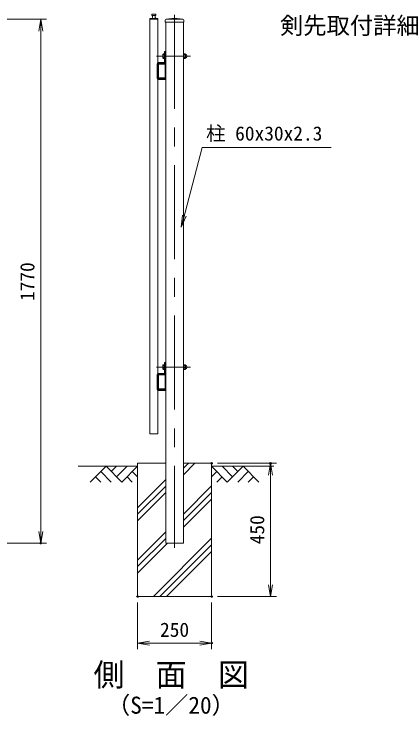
# Model space of a CAD drawing. Units: millimetres at full size. Extents: x -4200 to 4200, y -2970 to 2970.
# Drawn here: x -663 to 657, y -984 to 1386 of the extents above; entities that cross this region are included whole.
import ezdxf
from ezdxf.enums import TextEntityAlignment as Align

# ---------------------------------------------------------------- set-up
doc = ezdxf.new("R2010")
doc.units = ezdxf.units.MM
doc.header["$LTSCALE"] = 10
doc.header["$PDMODE"] = 32
doc.header["$PDSIZE"] = 5
doc.linetypes.add('USER1', pattern=[50.8, 31.75, -6.35, 6.35, -6.35])
for name, color, linetype, lineweight in [('0-0_D-STR1', 1, 'Continuous', 18), ('0-1_D-BMK', 2, 'USER1', 13), ('0-2_D-BGD', 7, 'Continuous', 18), ('0-3_D-STR4', 7, 'Continuous', 18), ('0-4_D-DCR-HCH', 7, 'Continuous', 13), ('0-5_D-STR3', 3, 'Continuous', 13), ('0-6_D-STR-DIM', 7, 'Continuous', 13), ('0-7_0', 7, 'Continuous', 18), ('0-9_D-TTL-TXT', 7, 'Continuous', 18), ('0-A_D-STR-TXT', 7, 'Continuous', 13)]:
    doc.layers.add(name, color=color, linetype=linetype, lineweight=lineweight)
doc.layers.add('0-8_Defpoints', color=253, linetype='Continuous')
doc.styles.add('ＭＳ ゴシック', font='')
doc.styles.get('ＭＳ ゴシック').set_extended_font_data('MS Gothic')

# ---------------------------------------------------------------- blocks, each defined once
blk = doc.blocks.new('_Open')
at = {"layer": '0-7_0'}
blk.add_line((-10, 1.667), (0, 0), dxfattribs=at)
blk.add_lwpolyline([(-10, -1.667), (0, 0), (-10, 0)], dxfattribs=at)

msp = doc.modelspace()

# ---------------------------------------------------------------- linework, layer by layer
at = {"layer": '0-0_D-STR1'}
for p, q in [((-184.26, 1381.2), (-198.26, 1381.2)), ((-196.26, 1381.2), (-196.26, 1374.2)), ((-186.26, 1381.2), (-186.26, 1374.2)), ((-184.26, 1386.2), (-184.26, 1381.2)), ((-205.26, 1371.2), (-205.26, -31.1)), ((-177.26, 1371.2), (-205.26, 1371.2)), ((-205.26, 1368.9), (-177.26, 1368.9)), ((-177.26, 1371.2), (-177.26, 1221.83)), ((-152.51, 1365.9), (-152.51, 1358.9)), ((-152.51, 1358.9), (-90.01, 1358.9)), ((-151.26, 1358.9), (-151.26, -401.1)), ((-121.26, 1371.9), (-149.51, 1368.9)), ((-149.51, 1368.9), (-93.01, 1368.9)), ((-121.26, 1371.9), (-93.01, 1368.9)), ((-91.26, -401.1), (-91.26, 1358.9)), ((-90.01, 1365.9), (-90.01, 1358.9)), ((-177.26, 1216.81), (-177.26, 1171)), ((-175.66, 1216.8), (-175.66, 1171)), ((-153.71, 1218.9), (-175.16, 1218.9)), ((-153.71, 1217.3), (-175.16, 1217.3)), ((-152.86, 1171), (-152.86, 1216.45)), ((-151.26, 1171), (-151.26, 1216.45)), ((-177.26, 1164.98), (-177.26, 171.83)), ((-175.16, 1170.5), (-153.36, 1170.5)), ((-175.16, 1168.9), (-153.36, 1168.9)), ((-177.26, 166.81), (-177.26, 119.5)), ((-175.66, 166.8), (-175.66, 121)), ((-153.71, 168.9), (-175.16, 168.9)), ((-153.71, 167.3), (-175.16, 167.3)), ((-152.86, 121), (-152.86, 166.45)), ((-151.26, 121), (-151.26, 166.45)), ((-175.16, 120.5), (-153.36, 120.5)), ((-175.16, 118.9), (-153.36, 118.9)), ((-177.26, 114.98), (-177.26, -31.1)), ((-205.26, -31.1), (-177.26, -31.1)), ((-151.26, -401.1), (-91.26, -401.1))]:
    msp.add_line(p, q, dxfattribs=at)
msp.add_lwpolyline([(-184.26, 1386.2), (-198.26, 1386.2), (-198.26, 1381.2)], dxfattribs=at)
for centre, radius, start, end in [((-199.26, 1374.2), 3, 270, 0), ((-183.26, 1374.2), 3, 179.99992, 270), ((-149.51, 1365.9), 3, 90, 180), ((-93.01, 1365.9), 3, 0, 90), ((-175.16, 1216.8), 2.1, 90, 180.00049), ((-175.16, 1216.8), 0.5, 90, 179.99992), ((-153.71, 1216.45), 2.45, 0, 90.00001), ((-153.71, 1216.45), 0.85, 0, 90.00002), ((-175.16, 1171), 2.1, 180.00029, 270), ((-175.16, 1171), 0.5, 179.99992, 270), ((-153.36, 1171), 0.5, 270, 0.00043), ((-153.36, 1171), 2.1, 270, 0.0003), ((-175.16, 166.8), 2.1, 90, 180.00049), ((-175.16, 166.8), 0.5, 90, 179.99992), ((-153.71, 166.45), 2.45, 0, 90.00001), ((-153.71, 166.45), 0.85, 0, 90.00002), ((-175.16, 121), 2.1, 180.00029, 270), ((-175.16, 121), 0.5, 179.99992, 270), ((-153.36, 121), 0.5, 270, 0.00043), ((-153.36, 121), 2.1, 270, 0.0003)]:
    msp.add_arc(centre, radius, start, end, dxfattribs=at)
at = {"layer": '0-1_D-BMK'}
for p, q in [((-121.26, 1383.9), (-121.26, -416.1)), ((-181.85, 1243.9), (-67.81, 1243.9)), ((-181.85, 193.9), (-67.81, 193.9))]:
    msp.add_line(p, q, dxfattribs=at)
at = {"layer": '0-2_D-BGD'}
for p, q in [((-246.26, -141.1), (-446.26, -141.1)), ((3.74, -141.1), (213.74, -141.1))]:
    msp.add_line(p, q, dxfattribs=at)
at = {"layer": '0-3_D-STR4'}
for p, q in [((-246.26, -131.1), (-246.26, -581.1)), ((-151.26, -131.1), (-246.26, -131.1)), ((3.74, -131.1), (-91.26, -131.1)), ((3.74, -131.1), (3.74, -581.1)), ((3.74, -581.1), (-246.26, -581.1))]:
    msp.add_line(p, q, dxfattribs=at)
at = {"layer": '0-4_D-DCR-HCH'}
for p, q in [((-352.68, -141.1), (-405.89, -194.31)), ((-352.68, -141.1), (-299.47, -194.31)), ((-334.94, -158.83), (-317.21, -141.1)), ((-317.21, -176.57), (-281.73, -141.1)), ((-299.47, -194.31), (-246.26, -141.1)), ((-91.26, -170.11), (-52.24, -131.1)), ((-91.26, -148.02), (-74.33, -131.1)), ((56.96, -194.31), (3.74, -141.1)), ((74.69, -176.57), (39.22, -141.1)), ((110.17, -141.1), (56.96, -194.31)), ((92.52, -158.93), (74.69, -141.1)), ((110.17, -141.1), (163.38, -194.31)), ((-370.42, -158.83), (-334.78, -194.31)), ((-263.99, -158.83), (-246.26, -176.49)), ((21.48, -158.83), (3.74, -176.49)), ((127.91, -158.83), (92.27, -194.31)), ((-388.15, -176.57), (-370.34, -194.31)), ((-281.73, -176.57), (-263.91, -194.31)), ((-246.26, -280.92), (-151.26, -185.92)), ((39.22, -176.57), (21.4, -194.31)), ((145.64, -176.57), (127.82, -194.31)), ((-246.26, -303.02), (-151.26, -208.02)), ((-91.26, -302.7), (3.74, -207.7)), ((-246.26, -325.11), (-151.26, -230.11)), ((-91.26, -324.79), (3.74, -229.79)), ((-91.26, -346.89), (3.74, -251.89)), ((-246.26, -457.7), (-151.26, -362.7)), ((-246.26, -479.79), (-151.26, -384.79)), ((-246.26, -501.89), (-145.46, -401.1)), ((-192.88, -581.1), (3.74, -384.47)), ((-170.78, -581.1), (3.74, -406.57)), ((-148.68, -581.1), (3.74, -428.67))]:
    msp.add_line(p, q, dxfattribs=at)
at = {"layer": '0-5_D-STR3'}
for p, q in [((-154.96, 1259.9), (-154.96, 1223.7)), ((-151.76, 1259.9), (-154.96, 1259.9)), ((-151.76, 1259.9), (-151.76, 1223.7)), ((-160.46, 1250.14), (-160.46, 1237.79)), ((-159.46, 1252), (-154.96, 1252)), ((-159.46, 1247.95), (-154.96, 1247.95)), ((-159.46, 1239.85), (-154.96, 1239.85)), ((-159.46, 1235.8), (-154.96, 1235.8)), ((-154.96, 1252), (-154.96, 1235.8)), ((-151.26, 1247.9), (-151.76, 1247.9)), ((-151.26, 1239.9), (-151.76, 1239.9)), ((-91.26, 1250.08), (-91.26, 1237.73)), ((-91.26, 1250.08), (-91.26, 1237.73)), ((-90.26, 1251.94), (-85.76, 1251.94)), ((-85.76, 1247.89), (-90.26, 1247.89)), ((-85.76, 1239.79), (-90.26, 1239.79)), ((-90.26, 1235.74), (-85.76, 1235.74)), ((-84.76, 1250.08), (-84.76, 1237.73)), ((-84.76, 1250.08), (-84.76, 1237.73)), ((-180.46, 1217.3), (-180.46, 1169.5)), ((-177.26, 1217.31), (-177.26, 1169.51)), ((-156.56, 1222.1), (-175.66, 1222.1)), ((-156.06, 1218.9), (-175.16, 1218.9)), ((-152.26, 1167.9), (-175.66, 1167.9)), ((-152.26, 1164.7), (-175.66, 1164.7)), ((-152.26, 1167.9), (-152.26, 1164.7)), ((-160.46, 200.14), (-160.46, 187.79)), ((-159.46, 202), (-154.96, 202)), ((-159.46, 197.95), (-154.96, 197.95)), ((-159.46, 189.85), (-154.96, 189.85)), ((-154.96, 209.9), (-154.96, 173.7)), ((-151.76, 209.9), (-154.96, 209.9)), ((-154.96, 202), (-154.96, 185.8)), ((-151.76, 209.9), (-151.76, 173.7)), ((-151.26, 197.9), (-151.76, 197.9)), ((-151.26, 189.9), (-151.76, 189.9)), ((-91.26, 200.08), (-91.26, 187.73)), ((-91.26, 200.08), (-91.26, 187.73)), ((-90.26, 201.94), (-85.76, 201.94)), ((-85.76, 197.89), (-90.26, 197.89)), ((-85.76, 189.79), (-90.26, 189.79)), ((-84.76, 200.08), (-84.76, 187.73)), ((-84.76, 200.08), (-84.76, 187.73)), ((-180.46, 167.3), (-180.46, 119.5)), ((-177.26, 167.3), (-177.26, 119.5)), ((-156.56, 172.1), (-175.66, 172.1)), ((-156.06, 168.9), (-175.16, 168.9)), ((-159.46, 185.8), (-154.96, 185.8)), ((-90.26, 185.74), (-85.76, 185.74)), ((-152.26, 117.9), (-175.66, 117.9)), ((-152.26, 114.7), (-175.66, 114.7)), ((-152.26, 117.9), (-152.26, 114.7))]:
    msp.add_line(p, q, dxfattribs=at)
for centre, radius, start, end in [((-157.92, 1249.98), 2.54, 127.21089, 232.78911), ((-157.91, 1237.83), 2.55, 127.42505, 232.57495), ((-151.75, 1243.9), 8.7, 152.26063, 207.73937), ((-88.72, 1249.92), 2.54, 127.21089, 232.78911), ((-88.71, 1237.77), 2.55, 127.42505, 232.57495), ((-82.55, 1243.84), 8.7, 152.26063, 207.73937), ((-93.46, 1243.84), 8.7, 332.26063, 27.73937), ((-87.31, 1237.77), 2.55, 307.42505, 52.57495), ((-87.29, 1249.92), 2.54, 307.21089, 52.78911), ((-84.38, 1250.79), 0.5, 189.83916, 262.83194), ((-84.38, 1236.9), 0.5, 97.16806, 163.42019), ((-85.26, 1243.84), 6.5, 277.16806, 82.83194), ((-175.66, 1217.3), 4.8, 90, 180), ((-175.66, 1217.3), 1.6, 90, 180), ((-156.56, 1223.7), 1.6, 270, 0), ((-156.56, 1223.7), 4.8, 270, 0), ((-175.66, 1169.5), 4.8, 180, 270), ((-175.66, 1169.5), 1.6, 180, 270), ((-157.92, 199.98), 2.54, 127.21089, 232.78911), ((-157.91, 187.83), 2.55, 127.42505, 232.57495), ((-151.75, 193.9), 8.7, 152.26063, 207.73937), ((-88.72, 199.92), 2.54, 127.21089, 232.78911), ((-88.71, 187.77), 2.55, 127.42505, 232.57495), ((-82.55, 193.84), 8.7, 152.26063, 207.73937), ((-93.46, 193.84), 8.7, 332.26063, 27.73937), ((-87.31, 187.77), 2.55, 307.42505, 52.57495), ((-87.29, 199.92), 2.54, 307.21089, 52.78911), ((-84.38, 200.79), 0.5, 189.83916, 262.83194), ((-85.26, 193.84), 6.5, 277.16806, 82.83194), ((-175.66, 167.3), 4.8, 90, 180), ((-175.66, 167.3), 1.6, 90, 180), ((-156.56, 173.7), 1.6, 270, 0), ((-156.56, 173.7), 4.8, 270, 0), ((-84.38, 186.9), 0.5, 97.16806, 163.42019), ((-175.66, 119.5), 4.8, 180, 270), ((-175.66, 119.5), 1.6, 180, 270)]:
    msp.add_arc(centre, radius, start, end, dxfattribs=at)
at = {"layer": '0-6_D-STR-DIM'}
for p, q in [((-1104.28, 1368.9), (-553.28, 1368.9)), ((-573.28, 1368.9), (-573.28, -401.1)), ((23.74, -131.1), (222.76, -131.1)), ((202.76, -581.1), (202.76, -131.1)), ((-1240.78, -401.1), (-553.28, -401.1)), ((23.74, -581.1), (222.76, -581.1)), ((-246.26, -601.1), (-246.26, -758.41)), ((3.74, -601.1), (3.74, -758.41)), ((-246.26, -738.41), (3.74, -738.41))]:
    msp.add_line(p, q, dxfattribs=at)
at = {"layer": '0-8_Defpoints'}
for p in [(3.74, -131.1), (202.76, -131.1), (-573.28, -401.1), (-246.26, -581.1), (3.74, -581.1), (3.74, -581.1), (3.74, -738.41)]:
    msp.add_point(p, dxfattribs=at)
at = {"layer": '0-A_D-STR-TXT'}
msp.add_lwpolyline([(407.18, 935.75), (-27.51, 935.75), (-97.86, 668.84)], dxfattribs=at)

# ---------------------------------------------------------------- block references
at = {"layer": '0-6_D-STR-DIM', "xscale": 4, "yscale": 4}
for p, rotation in [((-573.28, 1368.9), 90), ((202.76, -131.1), 90), ((-573.28, -401.1), 270), ((202.76, -581.1), 270), ((-246.26, -738.41), 180)]:
    msp.add_blockref('_Open', p, dxfattribs=dict(at, rotation=rotation))
msp.add_blockref('_Open', (3.74, -738.41), dxfattribs=at)
at = {"layer": '0-A_D-STR-TXT', "xscale": 4, "yscale": 4, "rotation": 255.23423}
msp.add_blockref('_Open', (-98.37, 666.91), dxfattribs=at)

# ---------------------------------------------------------------- texts
at = {"layer": '0-6_D-STR-DIM', "style": 'ＭＳ ゴシック'}
for s, p in [('1770', (-580.02, 416.98)), ('450', (196.01, -404.6))]:
    msp.add_text(s, height=48.09, rotation=90, dxfattribs=at).set_placement(p, align=Align.BOTTOM_LEFT)
msp.add_text('250', height=48.09, dxfattribs=at).set_placement((-170.27, -731.66), align=Align.BOTTOM_LEFT)
at = {"layer": '0-9_D-TTL-TXT', "style": 'ＭＳ ゴシック'}
for s, height, p in [('剣先取付詳細', 57.7, (234.79, 1301.23)), ('側\u3000面\u3000図', 76.98, (-395.14, -906.66)), ('（S=1／20）', 57.7, (-349.66, -994.12))]:
    msp.add_text(s, height=height, dxfattribs=at).set_placement(p, align=Align.BOTTOM_LEFT)
at = {"layer": '0-A_D-STR-TXT', "style": 'ＭＳ ゴシック'}
msp.add_text('柱 60x30x2.3', height=48.09, dxfattribs=at).set_placement((-14.79, 944.46), align=Align.BOTTOM_LEFT)

doc.saveas('drawing.dxf')
